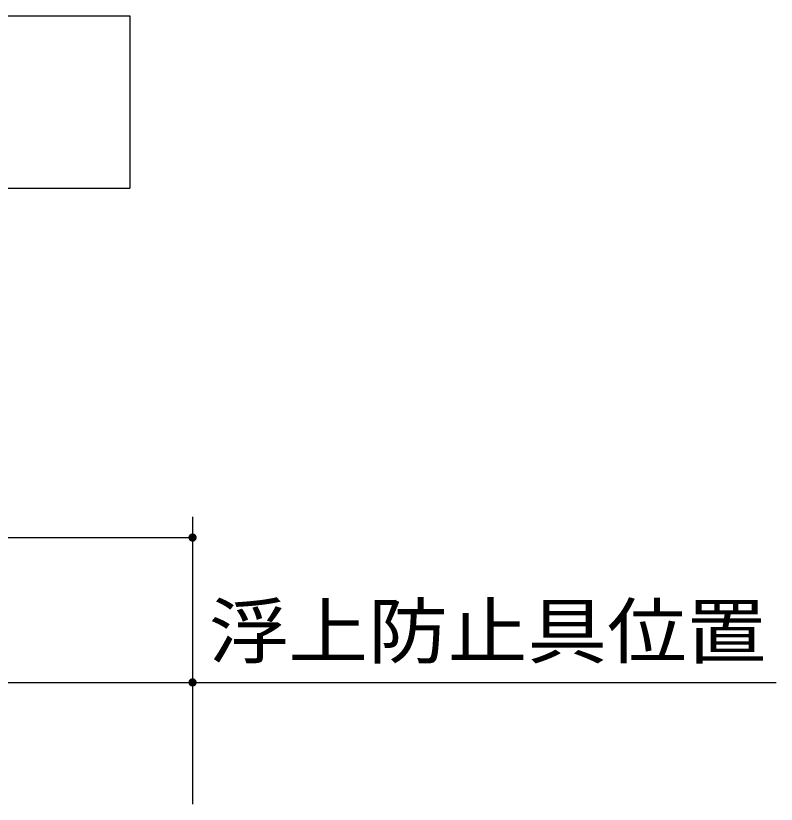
# Model space of a CAD drawing. Units: millimetres, scale not verified. Extents: x -14850 to 14850, y -10500 to 10500.
# Drawn here: x -6937 to -5099, y 2478 to 4383 of the extents above; entities that cross this region are included whole.
import ezdxf
from ezdxf.enums import TextEntityAlignment as Align

# ---------------------------------------------------------------- set-up
doc = ezdxf.new("R2010")
doc.units = ezdxf.units.MM
doc.header["$LTSCALE"] = 50
doc.layers.add('0-3_水管', color=3, linetype='Continuous', lineweight=25)
doc.layers.add('0-5_製作', color=5, linetype='Continuous', lineweight=25)
doc.styles.add('ＭＳ ゴシック', font='')
doc.styles.get('ＭＳ ゴシック').set_extended_font_data('MS Gothic')

msp = doc.modelspace()

# ---------------------------------------------------------------- linework, layer by layer
at = {"layer": '0-3_水管'}
for p, q in [((-9994.36, 4382.73), (-6661.03, 4382.73)), ((-6661.03, 4382.73), (-6661.03, 3966.06))]:
    msp.add_line(p, q, dxfattribs=at)
msp.add_lwpolyline([(-9994.36, 4382.73), (-9994.36, 3966.06), (-6661.03, 3966.06)], dxfattribs=at)
at = {"layer": '0-5_製作', "color": 2}
for p, q in [((-6509.58, 3171.88), (-6509.58, 2477.52)), ((-10209.58, 3121.88), (-6509.58, 3121.88)), ((-7824.58, 2771.88), (-6509.58, 2771.88)), ((-6509.58, 2771.88), (-5098.91, 2771.88))]:
    msp.add_line(p, q, dxfattribs=at)
at = {"layer": '0-5_製作'}
for points in [[(-6515.46, 3129.97), (-6519.58, 3121.88), (-6519.56, 3122.51)], [(-6515.46, 3129.97), (-6509.58, 3121.88), (-6519.58, 3121.88)], [(-6515.46, 3129.97), (-6519.56, 3122.51), (-6516.43, 3129.17)], [(-6516.43, 3129.17), (-6519.56, 3122.51), (-6519.41, 3123.75)], [(-6516.43, 3129.17), (-6519.41, 3123.75), (-6517.29, 3128.25)], [(-6517.29, 3128.25), (-6519.41, 3123.75), (-6519.1, 3124.97)], [(-6517.29, 3128.25), (-6519.1, 3124.97), (-6518.03, 3127.24)], [(-6518.03, 3127.24), (-6519.1, 3124.97), (-6518.63, 3126.14)], [(-6514.4, 3130.64), (-6509.58, 3121.88), (-6515.46, 3129.97)], [(-6513.27, 3131.18), (-6509.58, 3121.88), (-6514.4, 3130.64)], [(-6512.07, 3131.56), (-6509.58, 3121.88), (-6513.27, 3131.18)], [(-6510.84, 3131.8), (-6509.58, 3121.88), (-6512.07, 3131.56)], [(-6509.58, 3131.88), (-6509.58, 3121.88), (-6510.84, 3131.8)], [(-6508.96, 3131.86), (-6509.58, 3121.88), (-6509.58, 3131.88)], [(-6507.71, 3131.7), (-6509.58, 3121.88), (-6508.96, 3131.86)], [(-6506.49, 3131.39), (-6509.58, 3121.88), (-6507.71, 3131.7)], [(-6505.33, 3130.93), (-6509.58, 3121.88), (-6506.49, 3131.39)], [(-6504.23, 3130.32), (-6509.58, 3121.88), (-6505.33, 3130.93)], [(-6504.23, 3130.32), (-6499.58, 3121.88), (-6509.58, 3121.88)], [(-6503.21, 3129.58), (-6499.58, 3121.88), (-6504.23, 3130.32)], [(-6502.29, 3128.72), (-6499.58, 3121.88), (-6503.21, 3129.58)], [(-6501.49, 3127.76), (-6499.58, 3121.88), (-6502.29, 3128.72)], [(-6500.82, 3126.7), (-6499.58, 3121.88), (-6501.49, 3127.76)], [(-6500.29, 3125.56), (-6499.58, 3121.88), (-6500.82, 3126.7)], [(-6499.9, 3124.37), (-6499.58, 3121.88), (-6500.29, 3125.56)], [(-6509.58, 3121.88), (-6519.51, 3120.63), (-6519.58, 3121.88)], [(-6509.58, 3121.88), (-6519.27, 3119.39), (-6519.51, 3120.63)], [(-6509.58, 3121.88), (-6518.88, 3118.2), (-6519.27, 3119.39)], [(-6509.58, 3121.88), (-6518.35, 3117.06), (-6518.88, 3118.2)], [(-6509.58, 3121.88), (-6517.67, 3116), (-6518.35, 3117.06)], [(-6509.58, 3121.88), (-6516.87, 3115.03), (-6517.67, 3116)], [(-6509.58, 3121.88), (-6515.96, 3114.17), (-6516.87, 3115.03)], [(-6509.58, 3121.88), (-6514.94, 3113.44), (-6515.96, 3114.17)], [(-6509.58, 3121.88), (-6513.84, 3112.83), (-6514.94, 3113.44)], [(-6509.58, 3111.88), (-6513.84, 3112.83), (-6509.58, 3121.88)], [(-6509.58, 3111.88), (-6512.67, 3112.37), (-6513.84, 3112.83)], [(-6509.58, 3111.88), (-6511.46, 3112.06), (-6512.67, 3112.37)], [(-6509.58, 3111.88), (-6510.21, 3111.9), (-6511.46, 3112.06)], [(-6499.58, 3121.88), (-6509.58, 3111.88), (-6509.58, 3121.88)], [(-6499.58, 3121.88), (-6508.33, 3111.96), (-6509.58, 3111.88)], [(-6499.58, 3121.88), (-6507.1, 3112.19), (-6508.33, 3111.96)], [(-6499.58, 3121.88), (-6505.9, 3112.58), (-6507.1, 3112.19)], [(-6499.58, 3121.88), (-6504.77, 3113.12), (-6505.9, 3112.58)], [(-6499.58, 3121.88), (-6503.71, 3113.79), (-6504.77, 3113.12)], [(-6499.58, 3121.88), (-6502.74, 3114.59), (-6503.71, 3113.79)], [(-6499.6, 3121.25), (-6502.74, 3114.59), (-6499.58, 3121.88)], [(-6499.76, 3120.01), (-6502.74, 3114.59), (-6499.6, 3121.25)], [(-6499.76, 3120.01), (-6501.88, 3115.5), (-6502.74, 3114.59)], [(-6500.07, 3118.79), (-6501.88, 3115.5), (-6499.76, 3120.01)], [(-6500.07, 3118.79), (-6501.14, 3116.52), (-6501.88, 3115.5)], [(-6500.54, 3117.62), (-6501.14, 3116.52), (-6500.07, 3118.79)], [(-6499.66, 3123.13), (-6499.58, 3121.88), (-6499.9, 3124.37)], [(-6510.84, 2781.8), (-6509.58, 2771.88), (-6512.07, 2781.56)], [(-6509.58, 2781.88), (-6509.58, 2771.88), (-6510.84, 2781.8)], [(-6508.96, 2781.86), (-6509.58, 2771.88), (-6509.58, 2781.88)], [(-6507.71, 2781.7), (-6509.58, 2771.88), (-6508.96, 2781.86)], [(-6506.49, 2781.39), (-6509.58, 2771.88), (-6507.71, 2781.7)], [(-6516.43, 2779.17), (-6519.58, 2771.88), (-6519.56, 2772.51)], [(-6516.43, 2779.17), (-6509.58, 2771.88), (-6519.58, 2771.88)], [(-6509.58, 2771.88), (-6519.51, 2770.63), (-6519.58, 2771.88)], [(-6516.43, 2779.17), (-6519.56, 2772.51), (-6517.29, 2778.25)], [(-6517.29, 2778.25), (-6519.56, 2772.51), (-6519.41, 2773.75)], [(-6509.58, 2771.88), (-6519.27, 2769.39), (-6519.51, 2770.63)], [(-6517.29, 2778.25), (-6519.41, 2773.75), (-6518.03, 2777.24)], [(-6518.03, 2777.24), (-6519.41, 2773.75), (-6519.1, 2774.97)], [(-6509.58, 2771.88), (-6518.88, 2768.2), (-6519.27, 2769.39)], [(-6518.03, 2777.24), (-6519.1, 2774.97), (-6518.63, 2776.14)], [(-6509.58, 2771.88), (-6518.35, 2767.06), (-6518.88, 2768.2)], [(-6509.58, 2771.88), (-6517.67, 2766), (-6518.35, 2767.06)], [(-6509.58, 2771.88), (-6516.87, 2765.03), (-6517.67, 2766)], [(-6509.58, 2771.88), (-6515.96, 2764.17), (-6516.87, 2765.03)], [(-6515.46, 2779.97), (-6509.58, 2771.88), (-6516.43, 2779.17)], [(-6509.58, 2771.88), (-6514.94, 2763.44), (-6515.96, 2764.17)], [(-6514.4, 2780.64), (-6509.58, 2771.88), (-6515.46, 2779.97)], [(-6509.58, 2771.88), (-6513.84, 2762.83), (-6514.94, 2763.44)], [(-6513.27, 2781.18), (-6509.58, 2771.88), (-6514.4, 2780.64)], [(-6509.58, 2771.88), (-6512.67, 2762.37), (-6513.84, 2762.83)], [(-6512.07, 2781.56), (-6509.58, 2771.88), (-6513.27, 2781.18)], [(-6509.58, 2761.88), (-6512.67, 2762.37), (-6509.58, 2771.88)], [(-6505.33, 2780.93), (-6509.58, 2771.88), (-6506.49, 2781.39)], [(-6505.33, 2780.93), (-6499.58, 2771.88), (-6509.58, 2771.88)], [(-6499.58, 2771.88), (-6509.58, 2761.88), (-6509.58, 2771.88)], [(-6499.58, 2771.88), (-6508.33, 2761.96), (-6509.58, 2761.88)], [(-6499.58, 2771.88), (-6507.1, 2762.19), (-6508.33, 2761.96)], [(-6499.58, 2771.88), (-6505.9, 2762.58), (-6507.1, 2762.19)], [(-6499.58, 2771.88), (-6504.77, 2763.12), (-6505.9, 2762.58)], [(-6504.23, 2780.32), (-6499.58, 2771.88), (-6505.33, 2780.93)], [(-6499.58, 2771.88), (-6503.71, 2763.79), (-6504.77, 2763.12)], [(-6503.21, 2779.58), (-6499.58, 2771.88), (-6504.23, 2780.32)], [(-6499.58, 2771.88), (-6502.74, 2764.59), (-6503.71, 2763.79)], [(-6502.29, 2778.72), (-6499.58, 2771.88), (-6503.21, 2779.58)], [(-6499.58, 2771.88), (-6501.88, 2765.5), (-6502.74, 2764.59)], [(-6501.49, 2777.76), (-6499.58, 2771.88), (-6502.29, 2778.72)], [(-6499.6, 2771.25), (-6501.88, 2765.5), (-6499.58, 2771.88)], [(-6499.76, 2770.01), (-6501.88, 2765.5), (-6499.6, 2771.25)], [(-6499.76, 2770.01), (-6501.14, 2766.52), (-6501.88, 2765.5)], [(-6500.82, 2776.7), (-6499.58, 2771.88), (-6501.49, 2777.76)], [(-6500.07, 2768.79), (-6501.14, 2766.52), (-6499.76, 2770.01)], [(-6500.07, 2768.79), (-6500.54, 2767.62), (-6501.14, 2766.52)], [(-6500.29, 2775.56), (-6499.58, 2771.88), (-6500.82, 2776.7)], [(-6499.9, 2774.37), (-6499.58, 2771.88), (-6500.29, 2775.56)], [(-6499.66, 2773.13), (-6499.58, 2771.88), (-6499.9, 2774.37)], [(-6509.58, 2761.88), (-6511.46, 2762.06), (-6512.67, 2762.37)], [(-6509.58, 2761.88), (-6510.21, 2761.9), (-6511.46, 2762.06)]]:
    msp.add_solid(points, dxfattribs=at)

# ---------------------------------------------------------------- texts
at = {"layer": '0-5_製作', "color": 4, "style": 'ＭＳ ゴシック', "width": 1.1}
msp.add_text('浮上防止具位置', height=128.3, dxfattribs=at).set_placement((-6470.38, 2792.95), align=Align.BOTTOM_LEFT)

doc.saveas('drawing.dxf')
